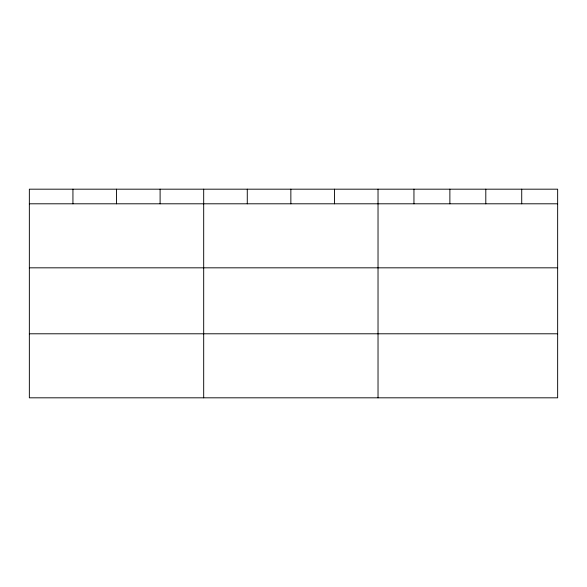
<?xml version="1.0" encoding="UTF-8"?>
<svg xmlns="http://www.w3.org/2000/svg" width="587" height="587" viewBox="0 0 587 587"><rect width="100%" height="100%" fill="white"/><g stroke="black" fill="none" stroke-linecap="round" stroke-linejoin="round"><path stroke-width="0.88" d="M557.65 267.826L557.65 189.183L29.35 189.183L29.35 397.817L557.65 397.817L557.65 267.826L29.35 267.826M29.35 203.799L557.65 203.799M29.35 333.79L557.65 333.79M521.726 189.183L521.726 203.799M485.801 189.183L485.801 203.799M449.877 189.183L449.877 203.799M413.952 189.183L413.952 203.799M378.028 189.183L378.028 397.817M334.443 189.183L334.443 203.799M290.858 189.183L290.858 203.799M247.274 189.183L247.274 203.799M203.689 189.183L203.689 397.817M160.104 189.183L160.104 203.799M116.52 189.183L116.52 203.799M72.935 189.183L72.935 203.799"/></g></svg>
